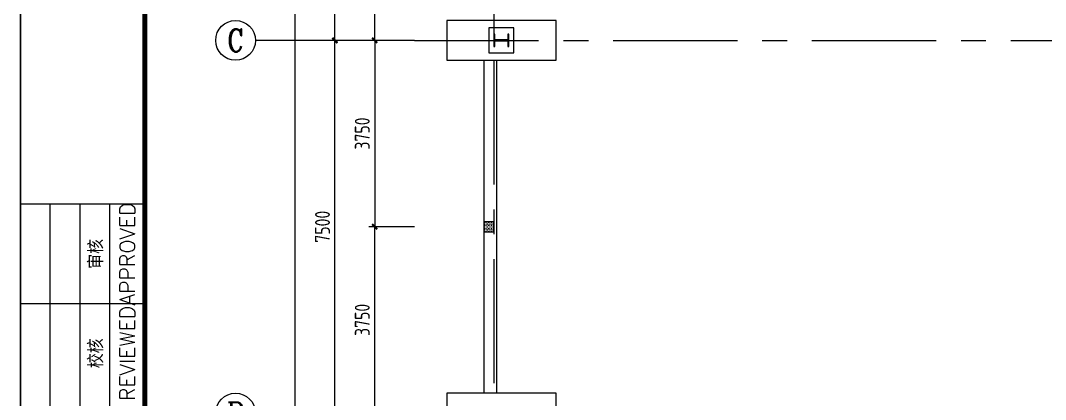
# Model space of a CAD drawing. Header units: millimetres. Extents: x 865490 to 879904, y 39442 to 44891.
# Drawn here: x 868742.9 to 868949.2, y 39601.1 to 39677.4 of the extents above; entities that cross this region are included whole.
import ezdxf
from ezdxf.enums import TextEntityAlignment as Align

# ---------------------------------------------------------------- set-up
doc = ezdxf.new("R2010")
doc.units = ezdxf.units.MM
doc.header["$LTSCALE"] = 1000
doc.header["$MEASUREMENT"] = 0
doc.linetypes.add('CENTER', pattern=[2, 1.25, -0.25, 0.25, -0.25])
doc.linetypes.add('DOTE', pattern=[2.42, 2, -0.2, 0.02, -0.2])
for name, color, linetype in [('AXIS', 3, 'Continuous'), ('AXIS_TEXT', 7, 'Continuous'), ('DIM', 7, 'Continuous'), ('DOTE', 1, 'DOTE'), ('M_Prof', 2, 'Continuous'), ('层14', 2, 'Continuous'), ('梁', 4, 'Continuous')]:
    doc.layers.add(name, color=color, linetype=linetype)
doc.layers.add('承台基础', color=23, linetype='Continuous', lineweight=18)
doc.styles.add('_TCH_AXIS', font='COMPLEX', dxfattribs={"bigfont": 'GBCBIG'})
doc.styles.add('COMPLEX', font='COMPLEX')
doc.styles.add('ECEC_TK', font='txt_l.shx', dxfattribs={"bigfont": 'hztxt_l.shx'})
doc.styles.add('GBHZ', font='gbenor.shx', dxfattribs={"width": 0.9, "bigfont": 'gbcbig.shx'})
doc.dimstyles.new('Y100', dxfattribs={"dimscale": 0, "dimtxt": 3, "dimasz": 0.01, "dimexe": 1.2, "dimexo": 2, "dimgap": 1, "dimtad": 1, "dimdec": 0, "dimlfac": 100, "dimzin": 0, "dimdsep": 46, "dimtxsty": 'GBHZ', "dimblk": 'DX', "dimcen": 0.09, "dimdle": 1, "dimclrd": 7, "dimclre": 7, "dimclrt": 7, "dimadec": 0, "dimazin": 0, "dimtfac": 1, "dimtdec": 0, "dimtix": 1, "dimtmove": 2, "dimatfit": 3, "dimldrblk": 'DX', "dimfxl": 0, "dimtolj": 1, "dimtzin": 0, "dimarcsym": 0})

# ---------------------------------------------------------------- blocks, each defined once
blk = doc.blocks.new('_AXISO')
blk.add_circle((0, 0), 0.5)
at = {"layer": 'AXIS_TEXT', "style": 'COMPLEX', "width": 1.041667}
blk.add_attdef('A', text='', height=0.56, dxfattribs=at).set_placement((-0.25, -0.28), (0.25, -0.28), align=Align.FIT)
blk = doc.blocks.new('DX')
at = {"color": 0, "linetype": 'ByBlock', "const_width": 40}
blk.add_lwpolyline([(-54, -51), (46, 49)], dxfattribs=at)
blk = doc.blocks.new('*D380')
at = {"layer": 'Defpoints', "color": 0, "transparency": 16777216}
for p in [(868806.16, 39673.36), (868822.16, 39673.36), (868822.16, 39598.36)]:
    blk.add_point(p, dxfattribs=at)
at = {"layer": 'dim', "color": 7, "lineweight": -2, "transparency": 16777216}
for p, q in [((868820.16, 39673.36), (868804.96, 39673.36)), ((868806.16, 39598.37), (868806.16, 39673.35)), ((868820.16, 39598.36), (868804.96, 39598.36))]:
    blk.add_line(p, q, dxfattribs=at)
at = {"layer": 'dim', "color": 7, "lineweight": -2, "transparency": 16777216, "xscale": 0.01, "yscale": 0.01, "zscale": 0.01}
for p, rotation in [((868806.16, 39673.36), 90), ((868806.16, 39598.36), 270)]:
    blk.add_blockref('DX', p, dxfattribs=dict(at, rotation=rotation))
at = {"layer": 'dim', "color": 7, "transparency": 16777216, "insert": (868803.66, 39635.86), "char_height": 3, "attachment_point": 5, "rotation": 90, "style": 'GBHZ'}
blk.add_mtext('\\A1;7500', dxfattribs=at)
blk = doc.blocks.new('*D381')
at = {"layer": 'Defpoints', "color": 0, "transparency": 16777216}
for p in [(868806.16, 39748.36), (868822.16, 39748.36), (868822.16, 39673.36)]:
    blk.add_point(p, dxfattribs=at)
at = {"layer": 'dim', "color": 7, "lineweight": -2, "transparency": 16777216}
for p, q in [((868820.16, 39748.36), (868804.96, 39748.36)), ((868806.16, 39673.37), (868806.16, 39748.35)), ((868820.16, 39673.36), (868804.96, 39673.36))]:
    blk.add_line(p, q, dxfattribs=at)
at = {"layer": 'dim', "color": 7, "lineweight": -2, "transparency": 16777216, "xscale": 0.01, "yscale": 0.01, "zscale": 0.01}
for p, rotation in [((868806.16, 39748.36), 90), ((868806.16, 39673.36), 270)]:
    blk.add_blockref('DX', p, dxfattribs=dict(at, rotation=rotation))
at = {"layer": 'dim', "color": 7, "transparency": 16777216, "insert": (868803.66, 39710.86), "char_height": 3, "attachment_point": 5, "rotation": 90, "style": 'GBHZ'}
blk.add_mtext('\\A1;7500', dxfattribs=at)
blk = doc.blocks.new('*D385')
at = {"layer": 'Defpoints', "color": 0, "transparency": 16777216}
for p in [(868798.16, 39973.36), (868822.16, 39973.36), (868822.16, 39523.36)]:
    blk.add_point(p, dxfattribs=at)
at = {"layer": 'dim', "color": 7, "lineweight": -2, "transparency": 16777216}
for p, q in [((868820.16, 39973.36), (868796.96, 39973.36)), ((868798.16, 39523.37), (868798.16, 39973.35)), ((868820.16, 39523.36), (868796.96, 39523.36))]:
    blk.add_line(p, q, dxfattribs=at)
at = {"layer": 'dim', "color": 7, "lineweight": -2, "transparency": 16777216, "xscale": 0.01, "yscale": 0.01, "zscale": 0.01}
for p, rotation in [((868798.16, 39973.36), 90), ((868798.16, 39523.36), 270)]:
    blk.add_blockref('DX', p, dxfattribs=dict(at, rotation=rotation))
at = {"layer": 'dim', "color": 7, "transparency": 16777216, "insert": (868795.66, 39748.36), "char_height": 3, "attachment_point": 5, "rotation": 90, "style": 'GBHZ'}
blk.add_mtext('\\A1;45000', dxfattribs=at)
blk = doc.blocks.new('*D1202')
at = {"layer": 'Defpoints', "color": 0, "transparency": 16777216}
for p in [(868814.16, 39635.86), (868824.16, 39635.86), (868824.16, 39598.36)]:
    blk.add_point(p, dxfattribs=at)
at = {"layer": 'dim', "color": 7, "lineweight": -2, "transparency": 16777216}
for p, q in [((868822.16, 39635.86), (868812.96, 39635.86)), ((868814.16, 39598.37), (868814.16, 39635.85)), ((868822.16, 39598.36), (868812.96, 39598.36))]:
    blk.add_line(p, q, dxfattribs=at)
at = {"layer": 'dim', "color": 7, "lineweight": -2, "transparency": 16777216, "xscale": 0.01, "yscale": 0.01, "zscale": 0.01}
for p, rotation in [((868814.16, 39635.86), 90), ((868814.16, 39598.36), 270)]:
    blk.add_blockref('DX', p, dxfattribs=dict(at, rotation=rotation))
at = {"layer": 'dim', "color": 7, "transparency": 16777216, "insert": (868811.66, 39617.11), "char_height": 3, "attachment_point": 5, "rotation": 90, "style": 'GBHZ'}
blk.add_mtext('\\A1;3750', dxfattribs=at)
blk = doc.blocks.new('*D1203')
at = {"layer": 'Defpoints', "color": 0, "transparency": 16777216}
for p in [(868824.16, 39673.36), (868814.16, 39635.86), (868824.16, 39635.86)]:
    blk.add_point(p, dxfattribs=at)
at = {"layer": 'dim', "color": 7, "lineweight": -2, "transparency": 16777216}
for p, q in [((868822.16, 39673.36), (868812.96, 39673.36)), ((868814.16, 39673.35), (868814.16, 39635.87)), ((868822.16, 39635.86), (868812.96, 39635.86))]:
    blk.add_line(p, q, dxfattribs=at)
at = {"layer": 'dim', "color": 7, "lineweight": -2, "transparency": 16777216, "xscale": 0.01, "yscale": 0.01, "zscale": 0.01}
for p, rotation in [((868814.16, 39673.36), 90), ((868814.16, 39635.86), 270)]:
    blk.add_blockref('DX', p, dxfattribs=dict(at, rotation=rotation))
at = {"layer": 'dim', "color": 7, "transparency": 16777216, "insert": (868811.66, 39654.61), "char_height": 3, "attachment_point": 5, "rotation": 90, "style": 'GBHZ'}
blk.add_mtext('\\A1;3750', dxfattribs=at)
blk = doc.blocks.new('*D1204')
at = {"layer": 'Defpoints', "color": 0, "transparency": 16777216}
for p in [(868814.16, 39710.86), (868824.16, 39710.86), (868824.16, 39673.36)]:
    blk.add_point(p, dxfattribs=at)
at = {"layer": 'dim', "color": 7, "lineweight": -2, "transparency": 16777216}
for p, q in [((868822.16, 39710.86), (868812.96, 39710.86)), ((868814.16, 39673.37), (868814.16, 39710.85)), ((868822.16, 39673.36), (868812.96, 39673.36))]:
    blk.add_line(p, q, dxfattribs=at)
at = {"layer": 'dim', "color": 7, "lineweight": -2, "transparency": 16777216, "xscale": 0.01, "yscale": 0.01, "zscale": 0.01}
for p, rotation in [((868814.16, 39710.86), 90), ((868814.16, 39673.36), 270)]:
    blk.add_blockref('DX', p, dxfattribs=dict(at, rotation=rotation))
at = {"layer": 'dim', "color": 7, "transparency": 16777216, "insert": (868811.66, 39692.11), "char_height": 3, "attachment_point": 5, "rotation": 90, "style": 'GBHZ'}
blk.add_mtext('\\A1;3750', dxfattribs=at)

msp = doc.modelspace()

# ---------------------------------------------------------------- hatches: boundary and pattern name
at = {"layer": '层14'}
h = msp.add_hatch(dxfattribs=at)
h.set_pattern_fill('DOTS', color=256, scale=5)
h.set_pattern_definition([(0, (-657.64333, 1.7724), (0.15625, 0.3125), [0, -0.3125])])
h.paths.add_polyline_path([(868836.161, 39634.858), (868838.161, 39634.858), (868838.161, 39636.858), (868836.161, 39636.858)])

# ---------------------------------------------------------------- linework, layer by layer
for p, q in [((868742.883, 39450.4), (868742.883, 40044.4)), ((868742.883, 40044.4), (868742.883, 39450.4)), ((868748.883, 39460.4), (868748.883, 39640.4)), ((868754.883, 39460.4), (868754.883, 39640.4)), ((868760.883, 39460.4), (868760.883, 39640.4)), ((868742.883, 39620.4), (868767.883, 39620.4))]:
    msp.add_line(p, q)
at = {"color": 0, "const_width": 1}
msp.add_lwpolyline([(869573.883, 39460.4), (868767.883, 39460.4), (868767.883, 40034.4), (869573.883, 40034.4)], close=True, dxfattribs=at)
for points in [[(868837.161, 39670.858), (868842.161, 39670.858), (868842.161, 39675.858), (868837.161, 39675.858)], [(868742.883, 39640.4), (868742.883, 39460.4), (868767.883, 39460.4), (868767.883, 39640.4)]]:
    msp.add_lwpolyline(points, close=True)
at = {"layer": 'AXIS', "color": 0}
msp.add_line((868822.161, 39673.358), (868790.161, 39673.358), dxfattribs=at)
at = {"layer": 'DOTE', "linetype": 'CENTER', "ltscale": 0.02}
for p, q in [((868838.161, 39989.358), (868838.161, 39507.358)), ((868822.161, 39673.358), (869324.161, 39673.358))]:
    msp.add_line(p, q, dxfattribs=at)
at = {"layer": 'M_Prof'}
msp.add_lwpolyline([(868838.161, 39674.608), (868838.161, 39672.108), (868838.361, 39672.108), (868838.361, 39673.268), (868840.961, 39673.268), (868840.961, 39672.108), (868841.161, 39672.108), (868841.161, 39674.608), (868840.961, 39674.608), (868840.961, 39673.448), (868838.361, 39673.448), (868838.361, 39674.608)], close=True, dxfattribs=at)
at = {"layer": '层14'}
msp.add_lwpolyline([(868836.161, 39634.858), (868838.161, 39634.858), (868838.161, 39636.858), (868836.161, 39636.858)], close=True, dxfattribs=at)
at = {"layer": '承台基础', "color": 2, "ltscale": 0.006}
for points in [[(868828.661, 39669.358), (868850.661, 39669.358), (868850.661, 39677.358), (868828.661, 39677.358)], [(868828.661, 39594.358), (868850.661, 39594.358), (868850.661, 39602.358), (868828.661, 39602.358)]]:
    msp.add_lwpolyline(points, close=True, dxfattribs=at)
at = {"layer": '梁'}
for p, q in [((868836.161, 39669.358), (868836.161, 39602.358)), ((868838.661, 39669.358), (868838.661, 39602.358))]:
    msp.add_line(p, q, dxfattribs=at)

# ---------------------------------------------------------------- block references
at = {"layer": 'AXIS', "color": 0}
ref = msp.add_blockref('_AXISO', (868786.161, 39673.358), dxfattribs=dict(at, xscale=8, yscale=8, zscale=8))
ref.add_attrib('A', 'C', dxfattribs={"layer": 'AXIS_TEXT', "color": 0, "height": 4.557, "style": '_TCH_AXIS'}).set_placement((868784.533, 39671.08), (868787.788, 39671.08), align=Align.FIT)
ref = msp.add_blockref('_AXISO', (868786.161, 39598.358), dxfattribs=dict(at, xscale=8, yscale=8, zscale=8))
ref.add_attrib('A', 'B', dxfattribs={"layer": 'AXIS_TEXT', "color": 0, "height": 4.353, "style": '_TCH_AXIS'}).set_placement((868784.399, 39596.182), (868787.923, 39596.182), align=Align.FIT)

# ---------------------------------------------------------------- texts
at = {"style": 'ECEC_TK'}
for s, p in [('APPROVED', (868764.383, 39630.4)), ('审核', (868757.883, 39630.4)), ('REVIEWED', (868764.383, 39610.4)), ('校核', (868757.883, 39610.4))]:
    msp.add_text(s, height=3, rotation=90, dxfattribs=at).set_placement(p, align=Align.MIDDLE)

# ---------------------------------------------------------------- dimensions: what is measured, and where the dimension line sits
at = {"layer": 'dim'}
for base, p1, p2, angle, picture, middle in [((868798.161, 39973.358), (868822.161, 39523.358), (868822.161, 39973.358), 90, '*D385', (868795.661, 39748.358)), ((868806.161, 39748.358), (868822.161, 39673.358), (868822.161, 39748.358), 90, '*D381', (868803.661, 39710.858)), ((868814.161, 39710.858), (868824.161, 39673.358), (868824.161, 39710.858), 90, '*D1204', (868811.661, 39692.108)), ((868806.161, 39673.358), (868822.161, 39598.358), (868822.161, 39673.358), 90, '*D380', (868803.661, 39635.858)), ((868814.161, 39635.858), (868824.161, 39673.358), (868824.161, 39635.858), 270, '*D1203', (868811.661, 39654.608)), ((868814.161, 39635.858), (868824.161, 39598.358), (868824.161, 39635.858), 90, '*D1202', (868811.661, 39617.108))]:
    dim = msp.add_linear_dim(base=base, p1=p1, p2=p2, angle=angle, dimstyle='Y100', override={"dimscale": 1}, dxfattribs=at)
    dim.commit()
    dim.dimension.update_dxf_attribs({"geometry": picture, "text_midpoint": middle})

doc.saveas('drawing.dxf')
